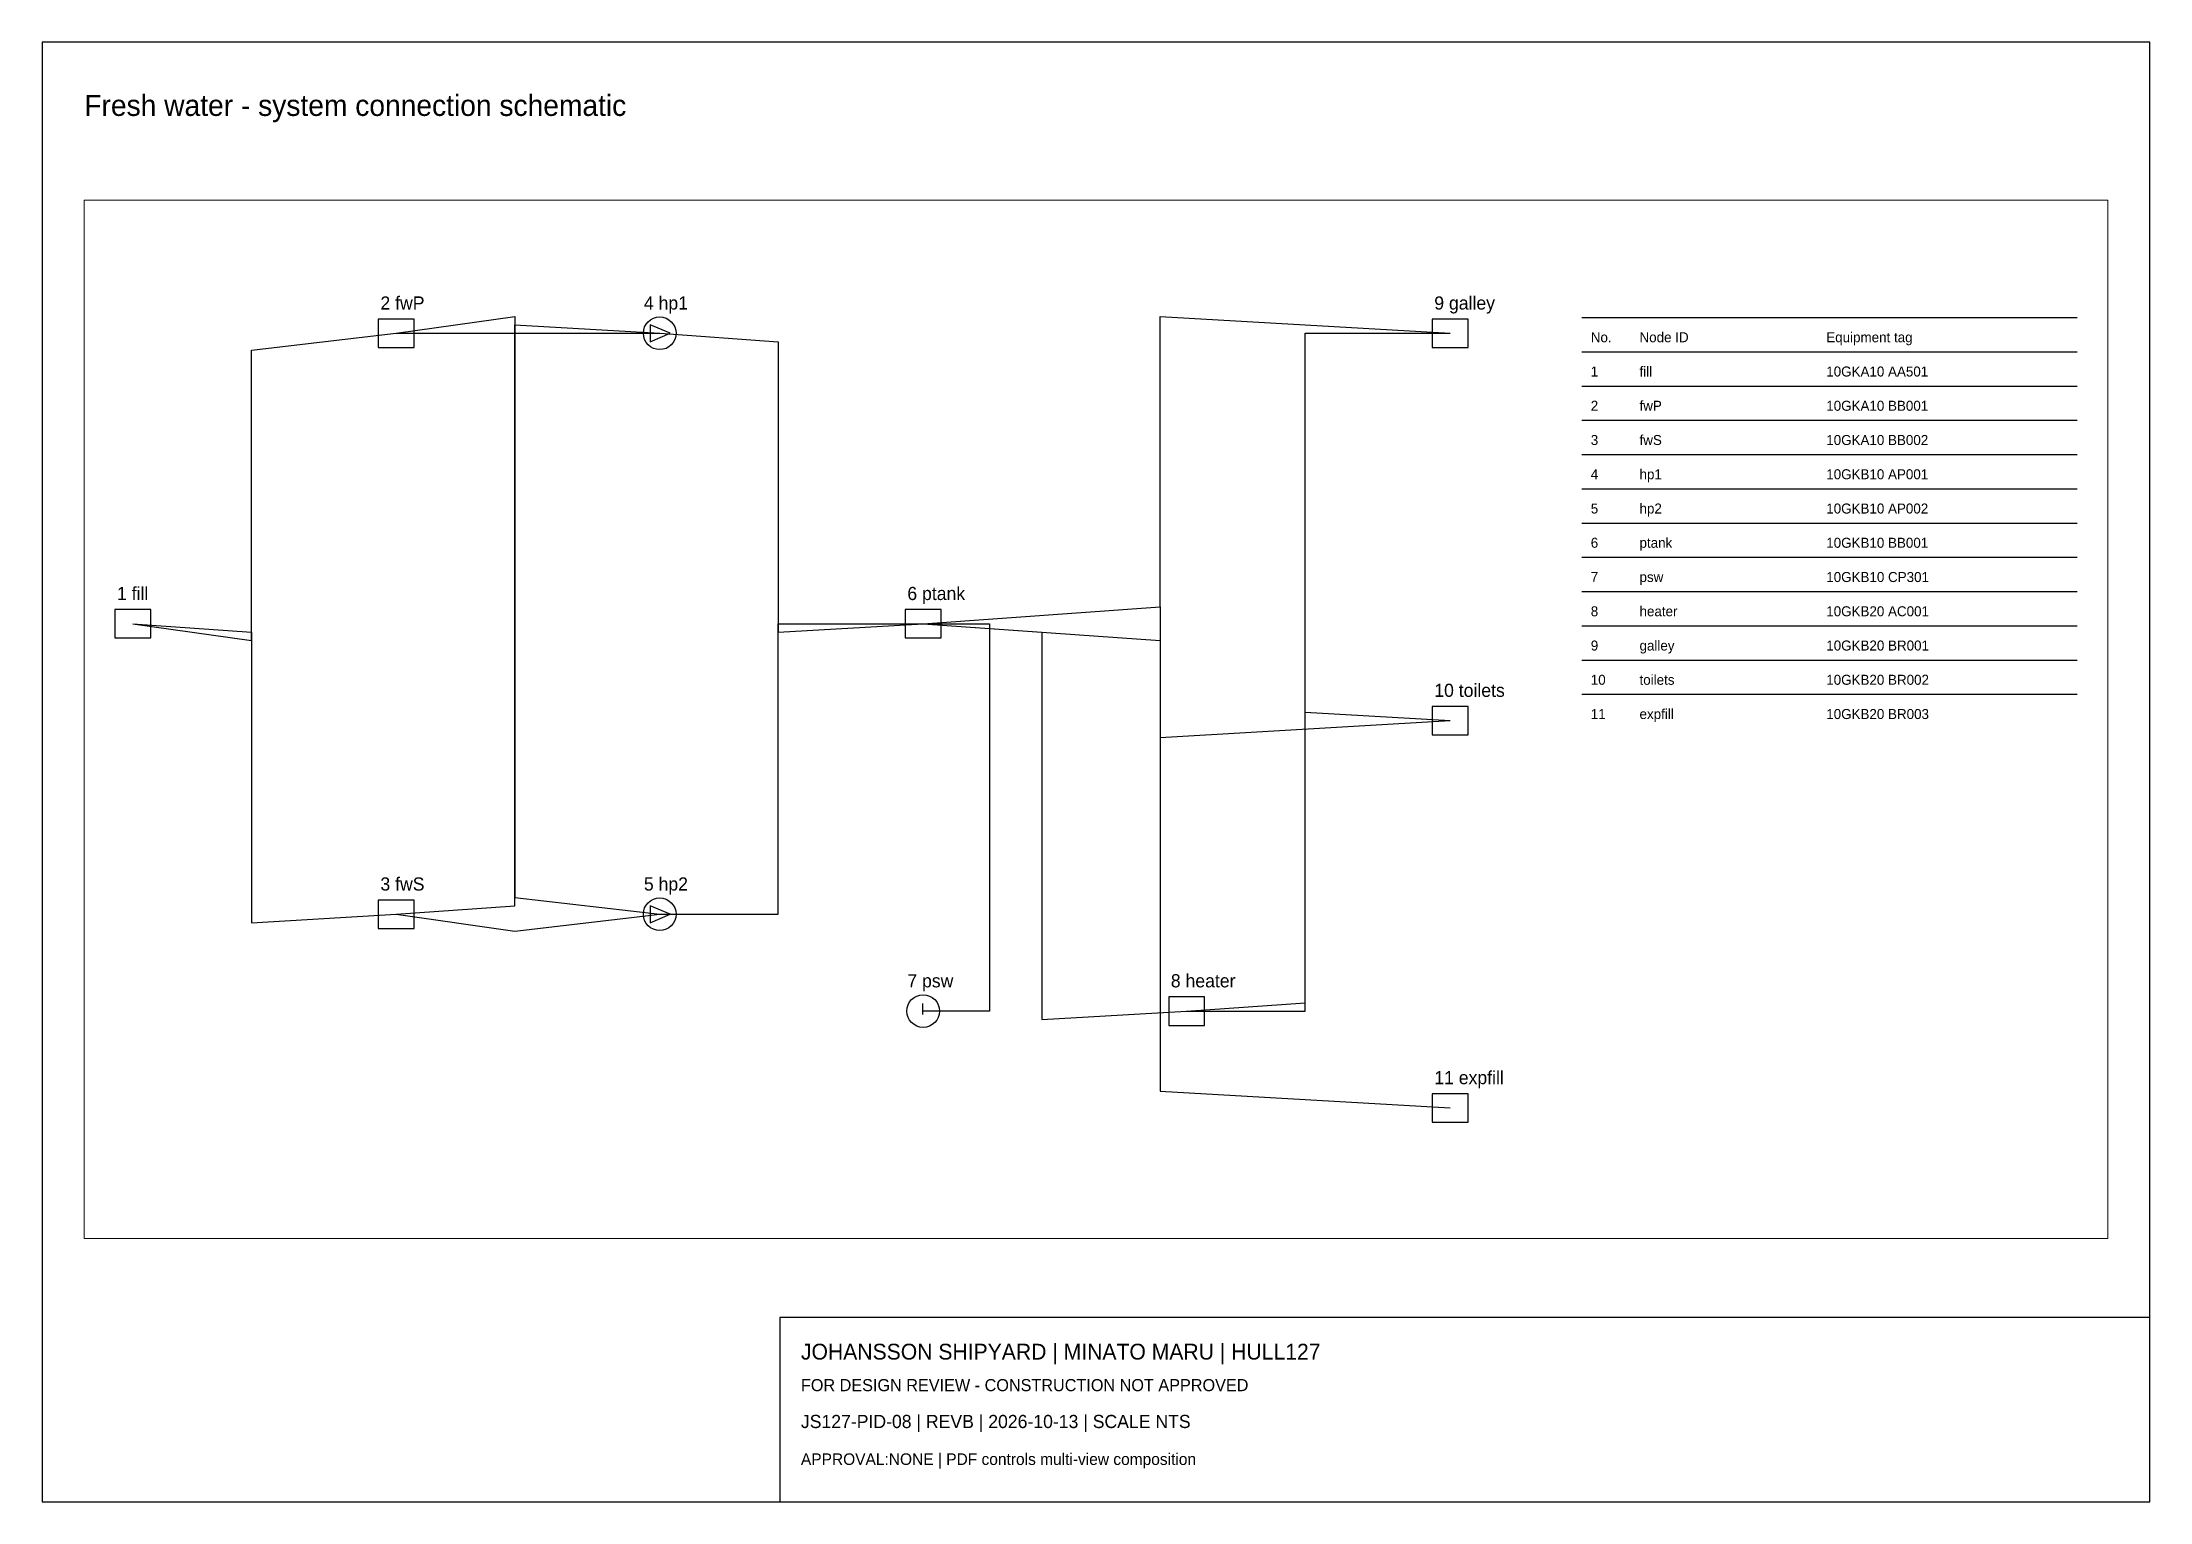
# Paper-space layout 'Layout1' of a CAD drawing. Header units: millimetres. Extents: x 10 to 410, y 10 to 287.
# The model-space entities are those that its viewports show. They can reach past a viewport. Long polylines and large blocks are cut down to what shows.
import ezdxf

# ---------------------------------------------------------------- set-up
doc = ezdxf.new("R2010")
doc.units = ezdxf.units.MM
for name, color, linetype in [('ANNOTATION', 7, 'Continuous'), ('EQUIPMENT', 3, 'Continuous'), ('GEOMETRY', 7, 'Continuous'), ('PIPING', 4, 'Continuous')]:
    doc.layers.add(name, color=color, linetype=linetype)

msp = doc.modelspace()

# ---------------------------------------------------------------- linework, layer by layer
at = {"layer": 'EQUIPMENT'}
for points in [[(80.6, 244.3), (87.4, 244.3), (87.4, 249.7), (80.6, 249.7)], [(132.2, 245.4), (136, 247), (132.2, 248.6)], [(280.6, 244.3), (287.4, 244.3), (287.4, 249.7), (280.6, 249.7)], [(30.6, 189.18), (37.4, 189.18), (37.4, 194.57), (30.6, 194.57)], [(180.6, 189.18), (187.4, 189.18), (187.4, 194.57), (180.6, 194.57)], [(280.6, 170.8), (287.4, 170.8), (287.4, 176.2), (280.6, 176.2)], [(80.6, 134.05), (87.4, 134.05), (87.4, 139.45), (80.6, 139.45)], [(132.2, 135.15), (136, 136.75), (132.2, 138.35)], [(230.6, 115.67), (237.4, 115.67), (237.4, 121.08), (230.6, 121.08)], [(280.6, 97.3), (287.4, 97.3), (287.4, 102.7), (280.6, 102.7)]]:
    msp.add_lwpolyline(points, close=True, dxfattribs=at)
for centre in [(134, 247), (134, 136.75), (184, 118.38)]:
    msp.add_circle(centre, 3.1, dxfattribs=at)
at = {"layer": 'GEOMETRY'}
for p, q in [((309, 250), (403, 250)), ((309, 243.5), (403, 243.5)), ((309, 237), (403, 237)), ((309, 230.5), (403, 230.5)), ((309, 224), (403, 224)), ((309, 217.5), (403, 217.5)), ((309, 211), (403, 211)), ((309, 204.5), (403, 204.5)), ((309, 198), (403, 198)), ((309, 191.5), (403, 191.5)), ((309, 185), (403, 185)), ((309, 178.5), (403, 178.5))]:
    msp.add_line(p, q, dxfattribs=at)
at = {"layer": 'PIPING'}
for points in [[(84, 247), (106.5, 250.2), (106.5, 139.95), (134, 136.75)], [(84, 136.75), (106.5, 138.35), (106.5, 248.6), (134, 247)], [(184, 191.88), (229, 195.07), (229, 250.2), (284, 247)], [(34, 191.88), (56.5, 188.68), (56.5, 243.8), (84, 247)], [(84, 247), (106.5, 247), (106.5, 247), (134, 247)], [(134, 247), (156.5, 245.4), (156.5, 190.28), (184, 191.88)], [(234, 118.38), (256.5, 118.38), (256.5, 247), (284, 247)], [(184, 191.88), (229, 195.07), (229, 103.2), (284, 100)], [(34, 191.88), (56.5, 190.28), (56.5, 135.15), (84, 136.75)], [(134, 136.75), (156.5, 136.75), (156.5, 191.88), (184, 191.88)], [(184, 191.88), (196.6, 191.88), (196.6, 118.38), (184, 118.38)], [(184, 191.88), (229, 188.68), (229, 170.3), (284, 173.5)], [(184, 191.88), (206.5, 190.28), (206.5, 116.78), (234, 118.38)], [(234, 118.38), (256.5, 119.97), (256.5, 175.1), (284, 173.5)], [(84, 136.75), (106.5, 133.55), (106.5, 133.55), (134, 136.75)]]:
    msp.add_lwpolyline(points, dxfattribs=at)

# ---------------------------------------------------------------- texts
at = {"layer": 'ANNOTATION'}
for s, height, p in [('2 fwP', 2.5, (81, 251.5)), ('4 hp1', 2.5, (131, 251.5)), ('9 galley', 2.5, (281, 251.5)), ('No.', 1.9, (310.7, 245.3)), ('Node ID', 1.9, (319.95, 245.3)), ('Equipment tag', 1.9, (355.39, 245.3)), ('1', 1.9, (310.7, 238.8)), ('fill', 1.9, (319.95, 238.8)), ('10GKA10 AA501', 1.9, (355.39, 238.8)), ('2', 1.9, (310.7, 232.3)), ('fwP', 1.9, (319.95, 232.3)), ('10GKA10 BB001', 1.9, (355.39, 232.3)), ('3', 1.9, (310.7, 225.8)), ('fwS', 1.9, (319.95, 225.8)), ('10GKA10 BB002', 1.9, (355.39, 225.8)), ('4', 1.9, (310.7, 219.3)), ('hp1', 1.9, (319.95, 219.3)), ('10GKB10 AP001', 1.9, (355.39, 219.3)), ('5', 1.9, (310.7, 212.8)), ('hp2', 1.9, (319.95, 212.8)), ('10GKB10 AP002', 1.9, (355.39, 212.8)), ('6', 1.9, (310.7, 206.3)), ('ptank', 1.9, (319.95, 206.3)), ('10GKB10 BB001', 1.9, (355.39, 206.3)), ('7', 1.9, (310.7, 199.8)), ('psw', 1.9, (319.95, 199.8)), ('10GKB10 CP301', 1.9, (355.39, 199.8)), ('1 fill', 2.5, (31, 196.38)), ('6 ptank', 2.5, (181, 196.38)), ('8', 1.9, (310.7, 193.3)), ('heater', 1.9, (319.95, 193.3)), ('10GKB20 AC001', 1.9, (355.39, 193.3)), ('9', 1.9, (310.7, 186.8)), ('galley', 1.9, (319.95, 186.8)), ('10GKB20 BR001', 1.9, (355.39, 186.8)), ('10 toilets', 2.5, (281, 178)), ('10', 1.9, (310.7, 180.3)), ('toilets', 1.9, (319.95, 180.3)), ('10GKB20 BR002', 1.9, (355.39, 180.3)), ('11', 1.9, (310.7, 173.8)), ('expfill', 1.9, (319.95, 173.8)), ('10GKB20 BR003', 1.9, (355.39, 173.8)), ('3 fwS', 2.5, (81, 141.25)), ('5 hp2', 2.5, (131, 141.25)), ('7 psw', 2.5, (181, 122.88)), ('8 heater', 2.5, (231, 122.88)), ('I', 2.2, (183.5, 117.67)), ('11 expfill', 2.5, (281, 104.5))]:
    msp.add_text(s, height=height, dxfattribs=at).set_placement(p)

psp = doc.layouts.get("Layout1")

# ---------------------------------------------------------------- linework, layer by layer
for points in [[(10, 10), (410, 10), (410, 287), (10, 287)], [(150, 10), (410, 10), (410, 45), (150, 45)]]:
    psp.add_lwpolyline(points, close=True)

# ---------------------------------------------------------------- texts
for s, height, p in [('Fresh water - system connection schematic', 4, (18, 273)), ('JOHANSSON SHIPYARD | MINATO MARU | HULL127', 3, (154, 37)), ('FOR DESIGN REVIEW - CONSTRUCTION NOT APPROVED', 2.3, (154, 31)), ('JS127-PID-08 | REVB | 2026-10-13 | SCALE NTS', 2.5, (154, 24)), ('APPROVAL:NONE | PDF controls multi-view composition', 2.2, (154, 17))]:
    psp.add_text(s, height=height).set_placement(p)

# ---------------------------------------------------------------- viewports
at = {"layer": 'VIEWPORTS'}
psp.add_viewport(center=(210, 158.5), size=(384, 197), view_center_point=(216.8, 173.75), view_height=197, dxfattribs=at)

doc.saveas('drawing.dxf')
